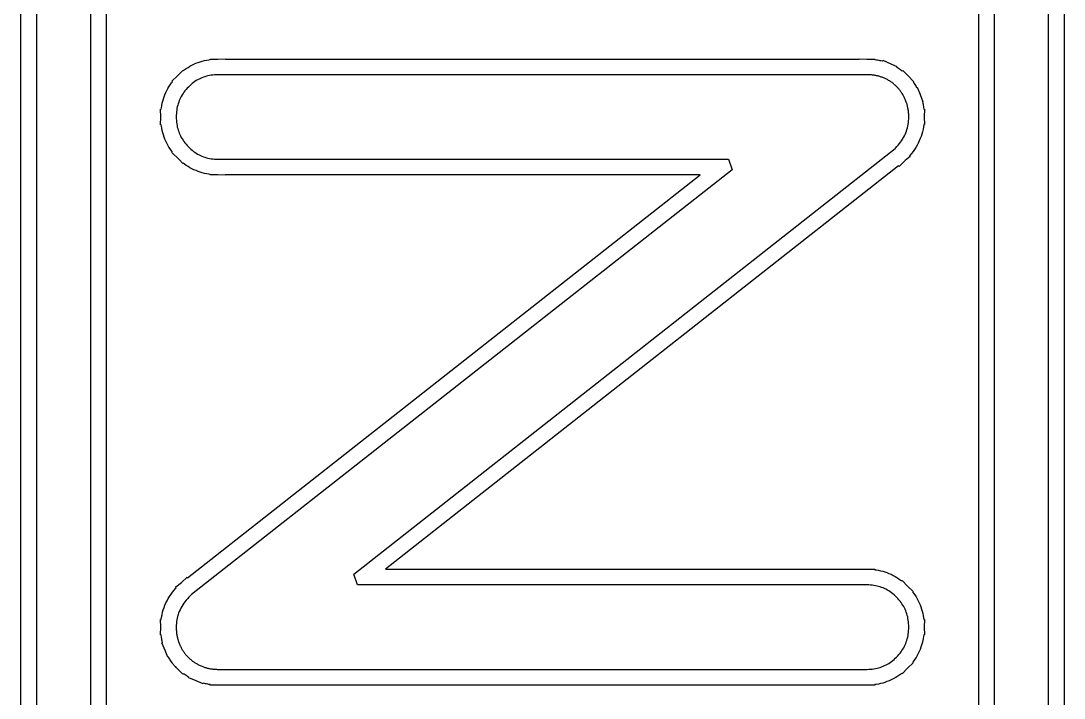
# Model space of a CAD drawing. Header units: metres. Extents: x -91 to 100, y 0 to 828.
# Drawn here: x -65.39 to -41.7, y 218.75 to 234.12 of the extents above; entities that cross this region are included whole.
import ezdxf

# ---------------------------------------------------------------- set-up
doc = ezdxf.new("R2010")
doc.units = ezdxf.units.M

msp = doc.modelspace()

# ---------------------------------------------------------------- linework, layer by layer
for p, q in [((-65.3861, 198.912), (-65.3861, 347.076)), ((-65.0333, 347.156), (-65.0333, 199.528)), ((-63.7986, 201.687), (-63.7986, 347.076)), ((-63.4458, 347.244), (-63.4458, 201.592)), ((-43.6374, 201.592), (-43.6374, 347.244)), ((-43.2846, 347.076), (-43.2846, 201.687)), ((-42.0499, 199.528), (-42.0499, 347.244)), ((-41.6971, 347.076), (-41.6971, 198.727)), ((-61.5468, 233.095), (-61.5024, 233.119)), ((-61.5024, 233.119), (-61.4571, 233.141)), ((-61.4571, 233.141), (-61.4109, 233.162)), ((-61.4109, 233.162), (-61.3639, 233.18)), ((-61.3639, 233.18), (-61.3161, 233.197)), ((-61.3161, 233.197), (-61.2676, 233.211)), ((-61.2676, 233.211), (-61.2184, 233.224)), ((-61.2184, 233.224), (-61.1684, 233.234)), ((-61.1684, 233.234), (-61.1178, 233.243)), ((-61.1178, 233.243), (-61.0858, 233.247)), ((-61.0858, 233.247), (-61.0858, 233.258)), ((-61.0858, 233.258), (-60.9117, 233.258)), ((-60.9117, 233.258), (-60.7362, 233.261)), ((-60.7362, 233.261), (-60.7361, 233.258)), ((-60.7361, 233.258), (-46.3487, 233.258)), ((-46.3487, 233.258), (-46.3487, 233.26)), ((-46.3487, 233.26), (-46.1756, 233.258)), ((-46.1756, 233.258), (-45.9974, 233.258)), ((-45.9974, 233.258), (-45.9974, 233.248)), ((-45.9974, 233.248), (-45.9859, 233.246)), ((-45.9859, 233.246), (-45.9599, 233.242)), ((-45.9599, 233.242), (-45.9338, 233.238)), ((-45.9338, 233.238), (-45.908, 233.234)), ((-45.908, 233.234), (-45.8824, 233.228)), ((-45.8824, 233.228), (-45.8569, 233.223)), ((-45.8569, 233.223), (-45.8317, 233.216)), ((-45.8317, 233.216), (-45.8235, 233.214)), ((-45.8235, 233.214), (-45.8173, 233.229)), ((-45.8173, 233.229), (-45.6342, 233.148)), ((-45.6342, 233.148), (-45.6161, 233.14)), ((-45.6161, 233.14), (-45.4993, 233.092)), ((-61.956, 232.753), (-61.8315, 232.874)), ((-61.8315, 232.874), (-61.7112, 233)), ((-61.7112, 233), (-61.7011, 232.991)), ((-61.7011, 232.991), (-61.6746, 233.011)), ((-61.6746, 233.011), (-61.633, 233.041)), ((-61.633, 233.041), (-61.5904, 233.069)), ((-61.5904, 233.069), (-61.5468, 233.095)), ((-61.1745, 232.867), (-61.2095, 232.857)), ((-61.1388, 232.877), (-61.1745, 232.867)), ((-61.1031, 232.884), (-61.1388, 232.877)), ((-61.0656, 232.89), (-61.1031, 232.884)), ((-61.028, 232.895), (-61.0656, 232.89)), ((-60.9897, 232.899), (-61.028, 232.895)), ((-60.9497, 232.901), (-60.9897, 232.899)), ((-60.9081, 232.902), (-60.9497, 232.901)), ((-46.1759, 232.902), (-60.9081, 232.902)), ((-46.1518, 232.902), (-46.1759, 232.902)), ((-46.1337, 232.901), (-46.1518, 232.902)), ((-46.1125, 232.9), (-46.1337, 232.901)), ((-46.0892, 232.899), (-46.1125, 232.9)), ((-46.0724, 232.897), (-46.0892, 232.899)), ((-46.0516, 232.895), (-46.0724, 232.897)), ((-46.0302, 232.893), (-46.0516, 232.895)), ((-46.0121, 232.89), (-46.0302, 232.893)), ((-45.9946, 232.887), (-46.0121, 232.89)), ((-45.9738, 232.883), (-45.9946, 232.887)), ((-45.9556, 232.88), (-45.9738, 232.883)), ((-45.9375, 232.876), (-45.9556, 232.88)), ((-45.918, 232.871), (-45.9375, 232.876)), ((-45.9009, 232.866), (-45.918, 232.871)), ((-45.8837, 232.861), (-45.9009, 232.866)), ((-45.4993, 233.092), (-45.5039, 233.081)), ((-45.5039, 233.081), (-45.5002, 233.079)), ((-45.5002, 233.079), (-45.4787, 233.065)), ((-45.4787, 233.065), (-45.4574, 233.052)), ((-45.4574, 233.052), (-45.4364, 233.038)), ((-45.4364, 233.038), (-45.4157, 233.023)), ((-45.4157, 233.023), (-45.3952, 233.008)), ((-45.3952, 233.008), (-45.3751, 232.993)), ((-45.3751, 232.993), (-45.3725, 232.991)), ((-45.3725, 232.991), (-45.363, 233.001)), ((-45.363, 233.001), (-45.2411, 232.874)), ((-45.2411, 232.874), (-45.1165, 232.751)), ((-62.0498, 232.586), (-62.024, 232.63)), ((-62.024, 232.63), (-61.9964, 232.673)), ((-61.9964, 232.673), (-61.9669, 232.716)), ((-61.9669, 232.716), (-61.9463, 232.743)), ((-61.9463, 232.743), (-61.956, 232.753)), ((-61.553, 232.651), (-61.5818, 232.623)), ((-61.5248, 232.676), (-61.553, 232.651)), ((-61.495, 232.701), (-61.5248, 232.676)), ((-61.4652, 232.724), (-61.495, 232.701)), ((-61.4351, 232.746), (-61.4652, 232.724)), ((-61.4036, 232.767), (-61.4351, 232.746)), ((-61.3736, 232.785), (-61.4036, 232.767)), ((-61.3412, 232.802), (-61.3736, 232.785)), ((-61.3097, 232.818), (-61.3412, 232.802)), ((-61.2765, 232.832), (-61.3097, 232.818)), ((-61.2428, 232.846), (-61.2765, 232.832)), ((-61.2095, 232.857), (-61.2428, 232.846)), ((-45.8652, 232.855), (-45.8837, 232.861)), ((-45.8486, 232.85), (-45.8652, 232.855)), ((-45.8325, 232.844), (-45.8486, 232.85)), ((-45.814, 232.837), (-45.8325, 232.844)), ((-45.7579, 232.814), (-45.814, 232.837)), ((-45.7433, 232.807), (-45.7579, 232.814)), ((-45.7281, 232.799), (-45.7433, 232.807)), ((-45.7115, 232.79), (-45.7281, 232.799)), ((-45.6957, 232.781), (-45.7115, 232.79)), ((-45.6815, 232.773), (-45.6957, 232.781)), ((-45.6641, 232.762), (-45.6815, 232.773)), ((-45.6493, 232.753), (-45.6641, 232.762)), ((-45.6344, 232.743), (-45.6493, 232.753)), ((-45.6188, 232.732), (-45.6344, 232.743)), ((-45.6045, 232.722), (-45.6188, 232.732)), ((-45.5891, 232.71), (-45.6045, 232.722)), ((-45.5753, 232.699), (-45.5891, 232.71)), ((-45.5606, 232.687), (-45.5753, 232.699)), ((-45.5456, 232.674), (-45.5606, 232.687)), ((-45.5334, 232.663), (-45.5456, 232.674)), ((-45.5174, 232.649), (-45.5334, 232.663)), ((-45.5049, 232.637), (-45.5174, 232.649)), ((-45.4899, 232.622), (-45.5049, 232.637)), ((-45.1165, 232.751), (-45.127, 232.74)), ((-45.127, 232.74), (-45.1136, 232.721)), ((-45.1136, 232.721), (-45.0994, 232.701)), ((-45.0994, 232.701), (-45.0856, 232.68)), ((-45.0856, 232.68), (-45.0722, 232.658)), ((-45.0722, 232.658), (-45.0592, 232.637)), ((-45.0592, 232.637), (-45.0466, 232.614)), ((-62.1504, 232.353), (-62.1341, 232.401)), ((-62.1341, 232.401), (-62.1159, 232.448)), ((-62.1159, 232.448), (-62.0958, 232.495)), ((-62.0958, 232.495), (-62.0738, 232.541)), ((-62.0738, 232.541), (-62.0498, 232.586)), ((-61.7425, 232.411), (-61.7595, 232.379)), ((-61.7238, 232.443), (-61.7425, 232.411)), ((-61.704, 232.474), (-61.7238, 232.443)), ((-61.6827, 232.504), (-61.704, 232.474)), ((-61.6596, 232.535), (-61.6827, 232.504)), ((-61.6352, 232.565), (-61.6596, 232.535)), ((-61.6096, 232.593), (-61.6352, 232.565)), ((-61.5818, 232.623), (-61.6096, 232.593)), ((-45.4786, 232.61), (-45.4899, 232.622)), ((-45.4678, 232.598), (-45.4786, 232.61)), ((-45.455, 232.584), (-45.4678, 232.598)), ((-45.4437, 232.571), (-45.455, 232.584)), ((-45.4333, 232.558), (-45.4437, 232.571)), ((-45.4225, 232.544), (-45.4333, 232.558)), ((-45.4115, 232.53), (-45.4225, 232.544)), ((-45.4019, 232.516), (-45.4115, 232.53)), ((-45.3921, 232.502), (-45.4019, 232.516)), ((-45.381, 232.485), (-45.3921, 232.502)), ((-45.3731, 232.472), (-45.381, 232.485)), ((-45.3631, 232.456), (-45.3731, 232.472)), ((-45.3534, 232.439), (-45.3631, 232.456)), ((-45.3448, 232.423), (-45.3534, 232.439)), ((-45.3363, 232.407), (-45.3448, 232.423)), ((-45.328, 232.39), (-45.3363, 232.407)), ((-45.3205, 232.374), (-45.328, 232.39)), ((-45.0466, 232.614), (-45.0459, 232.613)), ((-45.0459, 232.613), (-45.0362, 232.617)), ((-45.0362, 232.617), (-44.9697, 232.452)), ((-44.9697, 232.452), (-44.9029, 232.288)), ((-62.2, 232.122), (-62.1961, 232.153)), ((-62.1961, 232.153), (-62.1876, 232.203)), ((-62.1876, 232.203), (-62.1771, 232.254)), ((-62.1771, 232.254), (-62.1647, 232.304)), ((-62.1647, 232.304), (-62.1504, 232.353)), ((-61.8333, 232.174), (-61.8409, 232.137)), ((-61.8244, 232.21), (-61.8333, 232.174)), ((-61.8142, 232.244), (-61.8244, 232.21)), ((-61.8022, 232.28), (-61.8142, 232.244)), ((-61.7896, 232.313), (-61.8022, 232.28)), ((-61.7751, 232.346), (-61.7896, 232.313)), ((-61.7595, 232.379), (-61.7751, 232.346)), ((-45.3119, 232.355), (-45.3205, 232.374)), ((-45.3039, 232.336), (-45.3119, 232.355)), ((-45.2985, 232.323), (-45.3039, 232.336)), ((-45.2889, 232.299), (-45.2985, 232.323)), ((-45.2824, 232.282), (-45.2889, 232.299)), ((-45.2762, 232.265), (-45.2824, 232.282)), ((-45.27, 232.246), (-45.2762, 232.265)), ((-45.265, 232.23), (-45.27, 232.246)), ((-45.2601, 232.213), (-45.265, 232.23)), ((-45.2548, 232.193), (-45.2601, 232.213)), ((-45.2504, 232.176), (-45.2548, 232.193)), ((-45.2465, 232.158), (-45.2504, 232.176)), ((-45.2428, 232.14), (-45.2465, 232.158)), ((-44.9029, 232.288), (-44.9135, 232.284)), ((-44.9135, 232.284), (-44.9073, 232.259)), ((-44.9073, 232.259), (-44.9017, 232.234)), ((-44.9017, 232.234), (-44.8965, 232.208)), ((-44.8965, 232.208), (-44.8918, 232.183)), ((-44.8918, 232.183), (-44.8876, 232.157)), ((-44.8876, 232.157), (-44.884, 232.131)), ((-62.2142, 231.768), (-62.2111, 231.945)), ((-62.2111, 231.945), (-62.2141, 232.122)), ((-62.2141, 232.122), (-62.2, 232.122)), ((-61.8576, 231.983), (-61.8583, 231.945)), ((-61.8583, 231.945), (-61.8576, 231.906)), ((-61.8554, 232.024), (-61.8576, 231.983)), ((-61.852, 232.062), (-61.8554, 232.024)), ((-61.8472, 232.1), (-61.852, 232.062)), ((-61.8409, 232.137), (-61.8472, 232.1)), ((-45.2394, 232.122), (-45.2428, 232.14)), ((-45.2363, 232.102), (-45.2394, 232.122)), ((-45.2338, 232.084), (-45.2363, 232.102)), ((-45.2313, 232.064), (-45.2338, 232.084)), ((-45.2294, 232.046), (-45.2313, 232.064)), ((-45.2277, 232.026), (-45.2294, 232.046)), ((-45.2266, 232.008), (-45.2277, 232.026)), ((-45.2256, 231.986), (-45.2266, 232.008)), ((-45.2257, 231.901), (-45.2249, 231.945)), ((-45.2251, 231.968), (-45.2256, 231.986)), ((-45.2249, 231.945), (-45.2251, 231.968)), ((-44.884, 232.131), (-44.8824, 232.118)), ((-44.8824, 232.118), (-44.8686, 232.118)), ((-44.8686, 232.118), (-44.8721, 231.943)), ((-44.8721, 231.943), (-44.8705, 231.77)), ((-62.2002, 231.768), (-62.2142, 231.768)), ((-62.1961, 231.736), (-62.2002, 231.768)), ((-62.1876, 231.685), (-62.1961, 231.736)), ((-62.1771, 231.635), (-62.1876, 231.685)), ((-61.8576, 231.906), (-61.8555, 231.866)), ((-61.8555, 231.866), (-61.8521, 231.827)), ((-61.8521, 231.827), (-61.8471, 231.789)), ((-61.8471, 231.789), (-61.8408, 231.751)), ((-61.8408, 231.751), (-61.8334, 231.715)), ((-61.8334, 231.715), (-61.8244, 231.679)), ((-61.8244, 231.679), (-61.814, 231.644)), ((-45.2652, 231.659), (-45.2547, 231.697)), ((-45.2547, 231.697), (-45.2456, 231.737)), ((-45.2456, 231.737), (-45.2381, 231.777)), ((-45.2381, 231.777), (-45.2324, 231.818)), ((-45.2324, 231.818), (-45.2282, 231.858)), ((-45.2282, 231.858), (-45.2257, 231.901)), ((-44.8901, 231.718), (-44.9003, 231.664)), ((-44.8827, 231.77), (-44.8901, 231.718)), ((-44.8705, 231.77), (-44.8827, 231.77)), ((-62.1647, 231.585), (-62.1771, 231.635)), ((-62.1504, 231.536), (-62.1647, 231.585)), ((-62.134, 231.488), (-62.1504, 231.536)), ((-62.1158, 231.44), (-62.134, 231.488)), ((-61.814, 231.644), (-61.8026, 231.61)), ((-61.8026, 231.61), (-61.7896, 231.576)), ((-61.7896, 231.576), (-61.7751, 231.543)), ((-61.7751, 231.543), (-61.7598, 231.511)), ((-61.7598, 231.511), (-61.7426, 231.479)), ((-61.7426, 231.479), (-61.7242, 231.447)), ((-61.7242, 231.447), (-61.7041, 231.416)), ((-45.3636, 231.441), (-45.3433, 231.475)), ((-45.3433, 231.475), (-45.3244, 231.511)), ((-45.3244, 231.511), (-45.3068, 231.548)), ((-45.3068, 231.548), (-45.2915, 231.584)), ((-45.2915, 231.584), (-45.2776, 231.621)), ((-45.2776, 231.621), (-45.2652, 231.659)), ((-44.9641, 231.451), (-44.9857, 231.4)), ((-44.9447, 231.503), (-44.9641, 231.451)), ((-44.9276, 231.556), (-44.9447, 231.503)), ((-44.9128, 231.609), (-44.9276, 231.556)), ((-44.9003, 231.664), (-44.9128, 231.609)), ((-62.0957, 231.394), (-62.1158, 231.44)), ((-62.0736, 231.348), (-62.0957, 231.394)), ((-62.0496, 231.303), (-62.0736, 231.348)), ((-62.0238, 231.259), (-62.0496, 231.303)), ((-61.9962, 231.216), (-62.0238, 231.259)), ((-61.9667, 231.174), (-61.9962, 231.216)), ((-61.7041, 231.416), (-61.6825, 231.385)), ((-61.6825, 231.385), (-61.6601, 231.356)), ((-61.6601, 231.356), (-61.6351, 231.325)), ((-61.6351, 231.325), (-61.6098, 231.297)), ((-61.6098, 231.297), (-61.5426, 231.227)), ((-61.5426, 231.227), (-61.5244, 231.21)), ((-61.5244, 231.21), (-61.4952, 231.186)), ((-57.8257, 221.562), (-45.5347, 231.229)), ((-45.5347, 231.229), (-45.526, 231.237)), ((-45.526, 231.237), (-45.4947, 231.27)), ((-45.4947, 231.27), (-45.4642, 231.304)), ((-45.4642, 231.304), (-45.4366, 231.337)), ((-45.4366, 231.337), (-45.4103, 231.371)), ((-45.4103, 231.371), (-45.3863, 231.405)), ((-45.3863, 231.405), (-45.3636, 231.441)), ((-45.0944, 231.205), (-45.127, 231.159)), ((-45.064, 231.252), (-45.0944, 231.205)), ((-45.0357, 231.301), (-45.064, 231.252)), ((-45.0096, 231.35), (-45.0357, 231.301)), ((-44.9857, 231.4), (-45.0096, 231.35)), ((-61.9449, 231.145), (-61.9667, 231.174)), ((-61.956, 231.134), (-61.9449, 231.145)), ((-61.7935, 230.975), (-61.956, 231.134)), ((-61.7876, 230.97), (-61.7935, 230.975)), ((-61.711, 230.89), (-61.7876, 230.97)), ((-61.4952, 231.186), (-61.465, 231.162)), ((-61.465, 231.162), (-61.4347, 231.141)), ((-61.4347, 231.141), (-61.4041, 231.121)), ((-61.4041, 231.121), (-61.3723, 231.102)), ((-61.3723, 231.102), (-61.3408, 231.085)), ((-61.3408, 231.085), (-61.3088, 231.069)), ((-61.3088, 231.069), (-61.2752, 231.054)), ((-61.2752, 231.054), (-61.2419, 231.041)), ((-61.2419, 231.041), (-61.2075, 231.029)), ((-61.2075, 231.029), (-61.173, 231.019)), ((-61.173, 231.019), (-61.1372, 231.01)), ((-61.1372, 231.01), (-61.1014, 231.003)), ((-61.1014, 231.003), (-61.0641, 230.996)), ((-61.0641, 230.996), (-61.0269, 230.991)), ((-61.0269, 230.991), (-60.9892, 230.988)), ((-60.9892, 230.988), (-60.9488, 230.986)), ((-60.9488, 230.986), (-60.908, 230.985)), ((-60.908, 230.985), (-49.3181, 230.985)), ((-49.3181, 230.985), (-49.2364, 230.744)), ((-45.1925, 231.046), (-45.3044, 230.958)), ((-45.1984, 231.069), (-45.2047, 231.062)), ((-45.2047, 231.062), (-45.1925, 231.046)), ((-45.1616, 231.113), (-45.1984, 231.069)), ((-45.127, 231.159), (-45.1616, 231.113)), ((-61.7029, 230.898), (-61.711, 230.89)), ((-61.674, 230.875), (-61.7029, 230.898)), ((-61.6322, 230.845), (-61.674, 230.875)), ((-61.5894, 230.818), (-61.6322, 230.845)), ((-61.5458, 230.791), (-61.5894, 230.818)), ((-61.5011, 230.767), (-61.5458, 230.791)), ((-49.2364, 230.744), (-61.5078, 221.107)), ((-61.4556, 230.745), (-61.5011, 230.767)), ((-61.4094, 230.725), (-61.4556, 230.745)), ((-45.4596, 230.836), (-57.1043, 221.678)), ((-45.4462, 230.822), (-45.4596, 230.836)), ((-45.3044, 230.958), (-45.4462, 230.822)), ((-61.6026, 221.484), (-49.9583, 230.629)), ((-61.3624, 230.706), (-61.4094, 230.725)), ((-61.3146, 230.69), (-61.3624, 230.706)), ((-61.266, 230.675), (-61.3146, 230.69)), ((-61.2168, 230.663), (-61.266, 230.675)), ((-61.167, 230.652), (-61.2168, 230.663)), ((-61.1166, 230.644), (-61.167, 230.652)), ((-61.0858, 230.64), (-61.1166, 230.644)), ((-61.0858, 230.629), (-61.0858, 230.64)), ((-60.912, 230.629), (-61.0858, 230.629)), ((-60.7361, 230.625), (-60.912, 230.629)), ((-49.9583, 230.629), (-60.7361, 230.629)), ((-60.7361, 230.629), (-60.7361, 230.625)), ((-61.7364, 221.379), (-61.6127, 221.495)), ((-61.6127, 221.495), (-61.6026, 221.484)), ((-57.7439, 221.322), (-57.8257, 221.562)), ((-57.1043, 221.678), (-46.347, 221.678)), ((-46.347, 221.678), (-46.347, 221.681)), ((-46.347, 221.681), (-46.1713, 221.678)), ((-46.1713, 221.678), (-45.9974, 221.678)), ((-45.9974, 221.678), (-45.9974, 221.667)), ((-45.9974, 221.667), (-45.9666, 221.663)), ((-45.9666, 221.663), (-45.9162, 221.654)), ((-45.9162, 221.654), (-45.8664, 221.644)), ((-45.8664, 221.644), (-45.8172, 221.631)), ((-45.8172, 221.631), (-45.7687, 221.617)), ((-45.7687, 221.617), (-45.7209, 221.6)), ((-45.7209, 221.6), (-45.6738, 221.582)), ((-45.6738, 221.582), (-45.6275, 221.562)), ((-45.6275, 221.562), (-45.5821, 221.539)), ((-45.5821, 221.539), (-45.5375, 221.515)), ((-45.5375, 221.515), (-45.4938, 221.489)), ((-61.8695, 221.275), (-61.7364, 221.379)), ((-61.8571, 221.259), (-61.8695, 221.275)), ((-61.8678, 221.247), (-61.8571, 221.259)), ((-46.1753, 221.322), (-57.7439, 221.322)), ((-46.1342, 221.321), (-46.1753, 221.322)), ((-46.0946, 221.319), (-46.1342, 221.321)), ((-46.0566, 221.315), (-46.0946, 221.319)), ((-46.0182, 221.31), (-46.0566, 221.315)), ((-45.9823, 221.304), (-46.0182, 221.31)), ((-45.9459, 221.297), (-45.9823, 221.304)), ((-45.91, 221.287), (-45.9459, 221.297)), ((-45.8754, 221.277), (-45.91, 221.287)), ((-45.8418, 221.266), (-45.8754, 221.277)), ((-45.808, 221.252), (-45.8418, 221.266)), ((-45.4938, 221.489), (-45.451, 221.461)), ((-45.451, 221.461), (-45.4093, 221.432)), ((-45.4093, 221.432), (-45.3822, 221.411)), ((-45.3822, 221.411), (-45.372, 221.421)), ((-45.372, 221.421), (-45.252, 221.295)), ((-45.252, 221.295), (-45.1271, 221.173)), ((-62.0385, 221.012), (-62.0087, 221.061)), ((-62.0087, 221.061), (-61.9768, 221.109)), ((-61.9768, 221.109), (-61.9426, 221.156)), ((-61.9426, 221.156), (-61.9063, 221.202)), ((-61.9063, 221.202), (-61.8678, 221.247)), ((-61.5733, 221.044), (-61.6051, 221.009)), ((-61.5399, 221.077), (-61.5733, 221.044)), ((-61.5078, 221.107), (-61.5399, 221.077)), ((-45.7743, 221.238), (-45.808, 221.252)), ((-45.7424, 221.222), (-45.7743, 221.238)), ((-45.711, 221.205), (-45.7424, 221.222)), ((-45.6796, 221.186), (-45.711, 221.205)), ((-45.6483, 221.166), (-45.6796, 221.186)), ((-45.6181, 221.144), (-45.6483, 221.166)), ((-45.588, 221.121), (-45.6181, 221.144)), ((-45.5586, 221.096), (-45.588, 221.121)), ((-45.5301, 221.071), (-45.5586, 221.096)), ((-45.5012, 221.043), (-45.5301, 221.071)), ((-45.4734, 221.013), (-45.5012, 221.043)), ((-45.1271, 221.173), (-45.1369, 221.163)), ((-45.1369, 221.163), (-45.1164, 221.136)), ((-45.1164, 221.136), (-45.087, 221.094)), ((-45.087, 221.094), (-45.0594, 221.051)), ((-45.0594, 221.051), (-45.0336, 221.007)), ((-62.1523, 220.754), (-62.1343, 220.808)), ((-62.1343, 220.808), (-62.1138, 220.86)), ((-62.1138, 220.86), (-62.091, 220.912)), ((-62.091, 220.912), (-62.0659, 220.962)), ((-62.0659, 220.962), (-62.0385, 221.012)), ((-61.7538, 220.796), (-61.7722, 220.759)), ((-61.7336, 220.833), (-61.7538, 220.796)), ((-61.7118, 220.869), (-61.7336, 220.833)), ((-61.6882, 220.904), (-61.7118, 220.869)), ((-61.6626, 220.939), (-61.6882, 220.904)), ((-61.6352, 220.974), (-61.6626, 220.939)), ((-61.6051, 221.009), (-61.6352, 220.974)), ((-45.4481, 220.985), (-45.4734, 221.013)), ((-45.4234, 220.955), (-45.4481, 220.985)), ((-45.4005, 220.925), (-45.4234, 220.955)), ((-45.3792, 220.894), (-45.4005, 220.925)), ((-45.359, 220.863), (-45.3792, 220.894)), ((-45.3406, 220.832), (-45.359, 220.863)), ((-45.3234, 220.799), (-45.3406, 220.832)), ((-45.3082, 220.768), (-45.3234, 220.799)), ((-45.0336, 221.007), (-45.0096, 220.962)), ((-45.0096, 220.962), (-44.9875, 220.917)), ((-44.9875, 220.917), (-44.9674, 220.87)), ((-44.9674, 220.87), (-44.9491, 220.822)), ((-44.9491, 220.822), (-44.9329, 220.774)), ((-62.1995, 220.54), (-62.192, 220.59)), ((-62.192, 220.59), (-62.1812, 220.646)), ((-62.1812, 220.646), (-62.168, 220.7)), ((-62.168, 220.7), (-62.1523, 220.754)), ((-61.8366, 220.569), (-61.8445, 220.528)), ((-61.8271, 220.608), (-61.8366, 220.569)), ((-61.816, 220.647), (-61.8271, 220.608)), ((-61.8031, 220.684), (-61.816, 220.647)), ((-61.7884, 220.722), (-61.8031, 220.684)), ((-61.7722, 220.759), (-61.7884, 220.722)), ((-45.2936, 220.734), (-45.3082, 220.768)), ((-45.2808, 220.701), (-45.2936, 220.734)), ((-45.2691, 220.666), (-45.2808, 220.701)), ((-45.2588, 220.631), (-45.2691, 220.666)), ((-45.2498, 220.595), (-45.2588, 220.631)), ((-45.2424, 220.559), (-45.2498, 220.595)), ((-45.236, 220.521), (-45.2424, 220.559)), ((-44.9329, 220.774), (-44.9185, 220.725)), ((-44.9185, 220.725), (-44.9061, 220.675)), ((-44.9061, 220.675), (-44.8956, 220.625)), ((-44.8956, 220.625), (-44.8871, 220.574)), ((-44.8871, 220.574), (-44.8826, 220.538)), ((-62.2147, 220.189), (-62.2111, 220.365)), ((-62.2111, 220.365), (-62.2126, 220.54)), ((-62.2126, 220.54), (-62.1995, 220.54)), ((-61.8574, 220.406), (-61.8583, 220.362)), ((-61.8583, 220.362), (-61.8581, 220.341)), ((-61.8581, 220.341), (-61.8576, 220.321)), ((-61.8576, 220.321), (-61.8567, 220.3)), ((-61.8548, 220.447), (-61.8574, 220.406)), ((-61.8504, 220.489), (-61.8548, 220.447)), ((-61.8445, 220.528), (-61.8504, 220.489)), ((-45.2312, 220.483), (-45.236, 220.521)), ((-45.2277, 220.445), (-45.2312, 220.483)), ((-45.2256, 220.404), (-45.2277, 220.445)), ((-45.2277, 220.283), (-45.2256, 220.323)), ((-45.2249, 220.363), (-45.2256, 220.404)), ((-45.2256, 220.323), (-45.2249, 220.363)), ((-44.8826, 220.538), (-44.8689, 220.538)), ((-44.8689, 220.538), (-44.872, 220.363)), ((-44.872, 220.363), (-44.8689, 220.188)), ((-62.2011, 220.189), (-62.2147, 220.189)), ((-62.1993, 220.174), (-62.2011, 220.189)), ((-62.1956, 220.147), (-62.1993, 220.174)), ((-62.1915, 220.121), (-62.1956, 220.147)), ((-62.1869, 220.095), (-62.1915, 220.121)), ((-62.1816, 220.069), (-62.1869, 220.095)), ((-61.8567, 220.3), (-61.8554, 220.279)), ((-61.8554, 220.279), (-61.8538, 220.259)), ((-61.8538, 220.259), (-61.8519, 220.24)), ((-61.8519, 220.24), (-61.8493, 220.219)), ((-61.8493, 220.219), (-61.8468, 220.2)), ((-61.8468, 220.2), (-61.8436, 220.18)), ((-61.8436, 220.18), (-61.8402, 220.161)), ((-61.8402, 220.161), (-61.8368, 220.144)), ((-61.8368, 220.144), (-61.8324, 220.124)), ((-61.8324, 220.124), (-61.8279, 220.105)), ((-61.8279, 220.105), (-61.8234, 220.088)), ((-61.8234, 220.088), (-61.8181, 220.07)), ((-45.2691, 220.062), (-45.2589, 220.097)), ((-45.2589, 220.097), (-45.2499, 220.133)), ((-45.2499, 220.133), (-45.2422, 220.17)), ((-45.2422, 220.17), (-45.2361, 220.206)), ((-45.2361, 220.206), (-45.2312, 220.245)), ((-45.2312, 220.245), (-45.2277, 220.283)), ((-44.8956, 220.103), (-44.9061, 220.053)), ((-44.8871, 220.154), (-44.8956, 220.103)), ((-44.8827, 220.188), (-44.8871, 220.154)), ((-44.8689, 220.188), (-44.8827, 220.188)), ((-62.1819, 220.004), (-62.1678, 220.01)), ((-62.1026, 219.818), (-62.1819, 220.004)), ((-62.1761, 220.044), (-62.1816, 220.069)), ((-62.17, 220.018), (-62.1761, 220.044)), ((-62.1678, 220.01), (-62.17, 220.018)), ((-61.8181, 220.07), (-61.8125, 220.052)), ((-61.8125, 220.052), (-61.8068, 220.034)), ((-61.8068, 220.034), (-61.8008, 220.018)), ((-61.8008, 220.018), (-61.7945, 220.001)), ((-61.7945, 220.001), (-61.7699, 219.94)), ((-61.7699, 219.94), (-61.765, 219.93)), ((-61.765, 219.93), (-61.7568, 219.914)), ((-61.7568, 219.914), (-61.748, 219.897)), ((-61.748, 219.897), (-61.7388, 219.88)), ((-61.7388, 219.88), (-61.7301, 219.865)), ((-61.7301, 219.865), (-61.7206, 219.849)), ((-61.7206, 219.849), (-61.7107, 219.833)), ((-45.3794, 219.833), (-45.3592, 219.864)), ((-45.3592, 219.864), (-45.3406, 219.896)), ((-45.3406, 219.896), (-45.3237, 219.928)), ((-45.3237, 219.928), (-45.308, 219.96)), ((-45.308, 219.96), (-45.2937, 219.994)), ((-45.2937, 219.994), (-45.2807, 220.028)), ((-45.2807, 220.028), (-45.2691, 220.062)), ((-44.9673, 219.858), (-44.9874, 219.812)), ((-44.9491, 219.906), (-44.9673, 219.858)), ((-44.9328, 219.954), (-44.9491, 219.906)), ((-44.9185, 220.003), (-44.9328, 219.954)), ((-44.9061, 220.053), (-44.9185, 220.003)), ((-62.0928, 219.797), (-62.1026, 219.818)), ((-62.0462, 219.682), (-62.0928, 219.797)), ((-62.0354, 219.686), (-62.0462, 219.682)), ((-62.0334, 219.683), (-62.0354, 219.686)), ((-62.0204, 219.661), (-62.0334, 219.683)), ((-62.0069, 219.64), (-62.0204, 219.661)), ((-61.9929, 219.619), (-62.0069, 219.64)), ((-61.9787, 219.598), (-61.9929, 219.619)), ((-61.964, 219.577), (-61.9787, 219.598)), ((-61.7107, 219.833), (-61.7017, 219.82)), ((-61.7017, 219.82), (-61.6893, 219.802)), ((-61.6893, 219.802), (-61.6798, 219.788)), ((-61.6798, 219.788), (-61.6684, 219.773)), ((-61.6684, 219.773), (-61.6573, 219.759)), ((-61.6573, 219.759), (-61.6459, 219.744)), ((-61.6459, 219.744), (-61.6326, 219.728)), ((-61.6326, 219.728), (-61.6246, 219.719)), ((-61.6246, 219.719), (-61.5658, 219.661)), ((-61.5658, 219.661), (-61.5548, 219.651)), ((-61.5548, 219.651), (-61.5405, 219.638)), ((-61.5405, 219.638), (-61.5272, 219.626)), ((-61.5272, 219.626), (-61.5149, 219.616)), ((-61.5149, 219.616), (-61.5005, 219.604)), ((-61.5005, 219.604), (-61.4863, 219.593)), ((-45.6176, 219.583), (-45.5888, 219.605)), ((-45.5888, 219.605), (-45.5583, 219.631)), ((-45.5583, 219.631), (-45.5301, 219.656)), ((-45.5301, 219.656), (-45.5013, 219.684)), ((-45.5013, 219.684), (-45.4736, 219.713)), ((-45.4736, 219.713), (-45.4481, 219.742)), ((-45.4481, 219.742), (-45.4237, 219.772)), ((-45.4237, 219.772), (-45.4007, 219.802)), ((-45.4007, 219.802), (-45.3794, 219.833)), ((-45.0868, 219.633), (-45.1162, 219.591)), ((-45.0592, 219.677), (-45.0868, 219.633)), ((-45.0334, 219.721), (-45.0592, 219.677)), ((-45.0094, 219.766), (-45.0334, 219.721)), ((-44.9874, 219.812), (-45.0094, 219.766)), ((-61.9488, 219.557), (-61.964, 219.577)), ((-61.9525, 219.545), (-61.9455, 219.552)), ((-61.8794, 219.473), (-61.9525, 219.545)), ((-61.9455, 219.552), (-61.9488, 219.557)), ((-61.867, 219.459), (-61.8794, 219.473)), ((-61.8493, 219.44), (-61.867, 219.459)), ((-61.7086, 219.296), (-61.8493, 219.44)), ((-61.4863, 219.593), (-61.4728, 219.584)), ((-61.4728, 219.584), (-61.4578, 219.573)), ((-61.4578, 219.573), (-61.443, 219.563)), ((-61.443, 219.563), (-61.4288, 219.554)), ((-61.4288, 219.554), (-61.4114, 219.544)), ((-61.4114, 219.544), (-61.3968, 219.535)), ((-61.3968, 219.535), (-61.3823, 219.527)), ((-61.3823, 219.527), (-61.3643, 219.517)), ((-61.3643, 219.517), (-61.3492, 219.51)), ((-61.3492, 219.51), (-61.3292, 219.5)), ((-61.3292, 219.5), (-61.3148, 219.493)), ((-61.3148, 219.493), (-61.2949, 219.485)), ((-61.2949, 219.485), (-61.2573, 219.469)), ((-61.2573, 219.469), (-61.2416, 219.463)), ((-61.2416, 219.463), (-61.2242, 219.457)), ((-61.2242, 219.457), (-61.2064, 219.451)), ((-61.2064, 219.451), (-61.1899, 219.445)), ((-61.1899, 219.445), (-61.1727, 219.44)), ((-61.1727, 219.44), (-61.1543, 219.435)), ((-61.1543, 219.435), (-61.136, 219.431)), ((-61.136, 219.431), (-61.1183, 219.427)), ((-61.1183, 219.427), (-61.1012, 219.423)), ((-61.1012, 219.423), (-61.082, 219.42)), ((-61.082, 219.42), (-61.0632, 219.416)), ((-61.0632, 219.416), (-61.0453, 219.414)), ((-61.0453, 219.414), (-61.0248, 219.411)), ((-61.0248, 219.411), (-61.0081, 219.41)), ((-61.0081, 219.41), (-60.9866, 219.408)), ((-60.9866, 219.408), (-60.9704, 219.407)), ((-60.9704, 219.407), (-60.9474, 219.406)), ((-60.9474, 219.406), (-60.9294, 219.405)), ((-60.9294, 219.405), (-60.9074, 219.405)), ((-60.9074, 219.405), (-46.174, 219.405)), ((-46.174, 219.405), (-46.1335, 219.406)), ((-46.1335, 219.406), (-46.0935, 219.408)), ((-46.0935, 219.408), (-46.0552, 219.411)), ((-46.0552, 219.411), (-46.0176, 219.416)), ((-46.0176, 219.416), (-45.9801, 219.423)), ((-45.9801, 219.423), (-45.9444, 219.43)), ((-45.9444, 219.43), (-45.9087, 219.439)), ((-45.9087, 219.439), (-45.8737, 219.45)), ((-45.8737, 219.45), (-45.8404, 219.461)), ((-45.8404, 219.461), (-45.8068, 219.474)), ((-45.8068, 219.474), (-45.7739, 219.489)), ((-45.7739, 219.489), (-45.7413, 219.505)), ((-45.7413, 219.505), (-45.7106, 219.522)), ((-45.7106, 219.522), (-45.6792, 219.54)), ((-45.6792, 219.54), (-45.6482, 219.561)), ((-45.6482, 219.561), (-45.6176, 219.583)), ((-45.2518, 219.432), (-45.372, 219.306)), ((-45.1271, 219.554), (-45.2518, 219.432)), ((-45.1162, 219.591), (-45.1369, 219.564)), ((-45.1369, 219.564), (-45.1271, 219.554)), ((-61.6966, 219.307), (-61.7086, 219.296)), ((-61.6763, 219.293), (-61.6966, 219.307)), ((-61.6558, 219.278), (-61.6763, 219.293)), ((-61.6349, 219.264), (-61.6558, 219.278)), ((-61.6137, 219.251), (-61.6349, 219.264)), ((-61.5922, 219.238), (-61.6137, 219.251)), ((-61.5694, 219.224), (-61.5922, 219.238)), ((-61.5733, 219.215), (-61.5694, 219.224)), ((-61.4036, 219.145), (-61.5733, 219.215)), ((-61.2469, 219.08), (-61.4036, 219.145)), ((-45.7193, 219.126), (-45.7671, 219.11)), ((-45.6723, 219.145), (-45.7193, 219.126)), ((-45.626, 219.165), (-45.6723, 219.145)), ((-45.5808, 219.188), (-45.626, 219.165)), ((-45.5364, 219.212), (-45.5808, 219.188)), ((-45.4928, 219.238), (-45.5364, 219.212)), ((-45.4502, 219.266), (-45.4928, 219.238)), ((-45.4086, 219.295), (-45.4502, 219.266)), ((-45.382, 219.316), (-45.4086, 219.295)), ((-45.372, 219.306), (-45.382, 219.316)), ((-61.2426, 219.09), (-61.2469, 219.08)), ((-61.2182, 219.084), (-61.2426, 219.09)), ((-61.193, 219.078), (-61.2182, 219.084)), ((-61.1679, 219.073), (-61.193, 219.078)), ((-61.1428, 219.069), (-61.1679, 219.073)), ((-61.1175, 219.064), (-61.1428, 219.069)), ((-61.0918, 219.061), (-61.1175, 219.064)), ((-61.0858, 219.06), (-61.0918, 219.061)), ((-61.0858, 219.049), (-61.0858, 219.06)), ((-60.9082, 219.049), (-61.0858, 219.049)), ((-60.7343, 219.047), (-60.9082, 219.049)), ((-46.3472, 219.049), (-60.7343, 219.049)), ((-60.7343, 219.049), (-60.7343, 219.047)), ((-46.3471, 219.046), (-46.3472, 219.049)), ((-46.172, 219.049), (-46.3471, 219.046)), ((-45.9974, 219.049), (-46.172, 219.049)), ((-45.9654, 219.064), (-45.9974, 219.06)), ((-45.9974, 219.06), (-45.9974, 219.049)), ((-45.9148, 219.072), (-45.9654, 219.064)), ((-45.8649, 219.083), (-45.9148, 219.072)), ((-45.8156, 219.095), (-45.8649, 219.083)), ((-45.7671, 219.11), (-45.8156, 219.095))]:
    msp.add_line(p, q)

doc.saveas('drawing.dxf')
